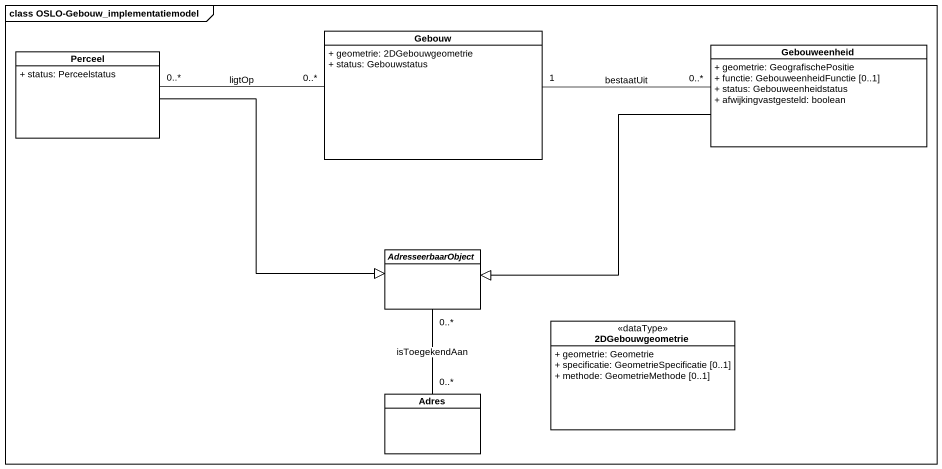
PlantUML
@startuml
mainframe class OSLO-Gebouw_implementatiemodel
hide circle
hide empty members
skinparam classAttributeIconSize 0
class Gebouw {
  + geometrie: 2DGebouwgeometrie
  + status: Gebouwstatus
}
class Gebouweenheid {
  + geometrie: GeografischePositie
  + functie: GebouweenheidFunctie [0..1]
  + status: Gebouweenheidstatus
  + afwijkingvastgesteld: boolean
}
class Perceel {
  + status: Perceelstatus
}
abstract class AdresseerbaarObject
class "2DGebouwgeometrie" as c2DGebouwgeometrie <<dataType>> {
  + geometrie: Geometrie
  + specificatie: GeometrieSpecificatie [0..1]
  + methode: GeometrieMethode [0..1]
}
class Adres
Gebouw "1" -right- "0..*" Gebouweenheid : bestaatUit
Gebouw "0..*" -left- "0..*" Perceel : ligtOp
Gebouweenheid -left-|> AdresseerbaarObject
Perceel -right-|> AdresseerbaarObject
Adres "0..*" -up- "0..*" AdresseerbaarObject : isToegekendAan
@enduml
